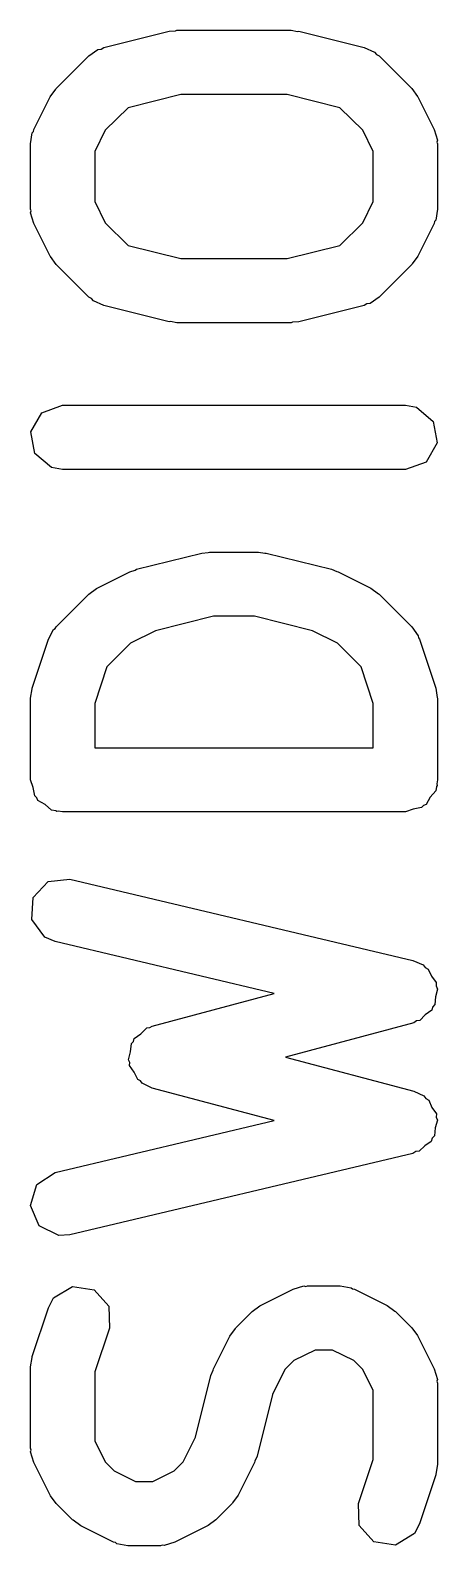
# Model space of a CAD drawing. Extents: x 1.56 to 6.71, y -4.88 to -0.81.
# Drawn here: x 3.0037 to 3.0412, y -1.7784 to -1.639 of the extents above; entities that cross this region are included whole.
import ezdxf

# ---------------------------------------------------------------- set-up
doc = ezdxf.new("R2010")
doc.units = 0
doc.header["$MEASUREMENT"] = 0
doc.layers.add('BLACK', color=7, linetype='CONTINUOUS')

msp = doc.modelspace()

# ---------------------------------------------------------------- linework, layer by layer
at = {"layer": 'BLACK', "linetype": 'CONTINUOUS'}
for p, q in [((3.01048, -1.64055), (3.01648, -1.63906)), ((3.01648, -1.63906), (3.01707, -1.63901)), ((3.01707, -1.63901), (3.0172, -1.63897)), ((3.0172, -1.63897), (3.02769, -1.63897)), ((3.02769, -1.63897), (3.02827, -1.63907)), ((3.02827, -1.63907), (3.02841, -1.63906)), ((3.02841, -1.63906), (3.03441, -1.64055)), ((3.01024, -1.64072), (3.01048, -1.64055)), ((3.03441, -1.64055), (3.03535, -1.64097)), ((3.00611, -1.64433), (3.00911, -1.64133)), ((3.00911, -1.64133), (3.00995, -1.64074)), ((3.00995, -1.64074), (3.01024, -1.64072)), ((3.03535, -1.64097), (3.03552, -1.64121)), ((3.03552, -1.64121), (3.03578, -1.64133)), ((3.03578, -1.64133), (3.03878, -1.64433)), ((3.00556, -1.6451), (3.00608, -1.64439)), ((3.00608, -1.64439), (3.00611, -1.64433)), ((3.03878, -1.64433), (3.03929, -1.64505)), ((3.00406, -1.6481), (3.00556, -1.6451)), ((3.01271, -1.64609), (3.01062, -1.64817)), ((3.01756, -1.64487), (3.01271, -1.64609)), ((3.02733, -1.64487), (3.01756, -1.64487)), ((3.03218, -1.64609), (3.02733, -1.64487)), ((3.03427, -1.64817), (3.03218, -1.64609)), ((3.03929, -1.64505), (3.03933, -1.6451)), ((3.03933, -1.6451), (3.04083, -1.6481)), ((3.00374, -1.64942), (3.00392, -1.64841)), ((3.00392, -1.64841), (3.00404, -1.64827)), ((3.00404, -1.64827), (3.00406, -1.6481)), ((3.01062, -1.64817), (3.00965, -1.65012)), ((3.03524, -1.65012), (3.03427, -1.64817)), ((3.04083, -1.6481), (3.04113, -1.64908)), ((3.00374, -1.65542), (3.00374, -1.64942)), ((3.00965, -1.65012), (3.00965, -1.65472)), ((3.03524, -1.65472), (3.03524, -1.65012)), ((3.04113, -1.64908), (3.04109, -1.64925)), ((3.04109, -1.64925), (3.04115, -1.64942)), ((3.04115, -1.64942), (3.04115, -1.65542)), ((3.0038, -1.65558), (3.00374, -1.65542)), ((3.00376, -1.65576), (3.0038, -1.65558)), ((3.00406, -1.65674), (3.00376, -1.65576)), ((3.00965, -1.65472), (3.01062, -1.65667)), ((3.03427, -1.65667), (3.03524, -1.65472)), ((3.04115, -1.65542), (3.04097, -1.65643)), ((3.00556, -1.65974), (3.00406, -1.65674)), ((3.01062, -1.65667), (3.01271, -1.65875)), ((3.03218, -1.65875), (3.03427, -1.65667)), ((3.04083, -1.65674), (3.03933, -1.65974)), ((3.04085, -1.65656), (3.04083, -1.65674)), ((3.04097, -1.65643), (3.04085, -1.65656)), ((3.0056, -1.65978), (3.00556, -1.65974)), ((3.00611, -1.66051), (3.0056, -1.65978)), ((3.01271, -1.65875), (3.01756, -1.65996)), ((3.01756, -1.65996), (3.02733, -1.65996)), ((3.02733, -1.65996), (3.03218, -1.65875)), ((3.03933, -1.65974), (3.03881, -1.66045)), ((3.00911, -1.66351), (3.00611, -1.66051)), ((3.03878, -1.66051), (3.03578, -1.66351)), ((3.03881, -1.66045), (3.03878, -1.66051)), ((3.00937, -1.66363), (3.00911, -1.66351)), ((3.00954, -1.66386), (3.00937, -1.66363)), ((3.01048, -1.66428), (3.00954, -1.66386)), ((3.01648, -1.66578), (3.01048, -1.66428)), ((3.03441, -1.66428), (3.02841, -1.66578)), ((3.03465, -1.66412), (3.03441, -1.66428)), ((3.03494, -1.66409), (3.03465, -1.66412)), ((3.03578, -1.66351), (3.03494, -1.66409)), ((3.01661, -1.66577), (3.01648, -1.66578)), ((3.0172, -1.66587), (3.01661, -1.66577)), ((3.02769, -1.66587), (3.0172, -1.66587)), ((3.02782, -1.66582), (3.02769, -1.66587)), ((3.02841, -1.66578), (3.02782, -1.66582)), ((3.0048, -1.67415), (3.0067, -1.67346)), ((3.0067, -1.67346), (3.03819, -1.67346)), ((3.03819, -1.67346), (3.0392, -1.67364)), ((3.0392, -1.67364), (3.04075, -1.67494)), ((3.00379, -1.6759), (3.0048, -1.67415)), ((3.04075, -1.67494), (3.0411, -1.67693)), ((3.00414, -1.67789), (3.00379, -1.6759)), ((3.00569, -1.67919), (3.00414, -1.67789)), ((3.0411, -1.67693), (3.04009, -1.67868)), ((3.0067, -1.67937), (3.00569, -1.67919)), ((3.03819, -1.67937), (3.0067, -1.67937)), ((3.04009, -1.67868), (3.03819, -1.67937)), ((3.01348, -1.68855), (3.01948, -1.68705)), ((3.01948, -1.68705), (3.02007, -1.68701)), ((3.02007, -1.68701), (3.02019, -1.68696)), ((3.02019, -1.68696), (3.02469, -1.68696)), ((3.02469, -1.68696), (3.02527, -1.68706)), ((3.02527, -1.68706), (3.02541, -1.68705)), ((3.02541, -1.68705), (3.03141, -1.68855)), ((3.00988, -1.69027), (3.01288, -1.68877)), ((3.01288, -1.68877), (3.01336, -1.68863)), ((3.01336, -1.68863), (3.01348, -1.68855)), ((3.03141, -1.68855), (3.03188, -1.68876)), ((3.03188, -1.68876), (3.03201, -1.68877)), ((3.03201, -1.68877), (3.03501, -1.69027)), ((3.00911, -1.69083), (3.00983, -1.69032)), ((3.00983, -1.69032), (3.00988, -1.69027)), ((3.03501, -1.69027), (3.03572, -1.6908)), ((3.03572, -1.6908), (3.03578, -1.69083)), ((3.00611, -1.69383), (3.00911, -1.69083)), ((3.03578, -1.69083), (3.03878, -1.69383)), ((3.02056, -1.69287), (3.01523, -1.6942)), ((3.02433, -1.69287), (3.02056, -1.69287)), ((3.02966, -1.6942), (3.02433, -1.69287)), ((3.0039, -1.69948), (3.0054, -1.69498)), ((3.0054, -1.69498), (3.00588, -1.69408)), ((3.00588, -1.69408), (3.00603, -1.69398)), ((3.00603, -1.69398), (3.00611, -1.69383)), ((3.01523, -1.6942), (3.01295, -1.69534)), ((3.03194, -1.69534), (3.02966, -1.6942)), ((3.03878, -1.69383), (3.03937, -1.69467)), ((3.03937, -1.69467), (3.03938, -1.69484)), ((3.03938, -1.69484), (3.03949, -1.69498)), ((3.03949, -1.69498), (3.04099, -1.69948)), ((3.01295, -1.69534), (3.01078, -1.69751)), ((3.03411, -1.69751), (3.03194, -1.69534)), ((3.01078, -1.69751), (3.00965, -1.70089)), ((3.03524, -1.70089), (3.03411, -1.69751)), ((3.00374, -1.70041), (3.0039, -1.69954)), ((3.00374, -1.70791), (3.00374, -1.70041)), ((3.0039, -1.69954), (3.0039, -1.69948)), ((3.04099, -1.69948), (3.04112, -1.70035)), ((3.04112, -1.70035), (3.04115, -1.70041)), ((3.04115, -1.70041), (3.04115, -1.70791)), ((3.00965, -1.70089), (3.00965, -1.70496)), ((3.03524, -1.70496), (3.03524, -1.70089)), ((3.00965, -1.70496), (3.03524, -1.70496)), ((3.00401, -1.70863), (3.00374, -1.70791)), ((3.00414, -1.70939), (3.00401, -1.70863)), ((3.04097, -1.70892), (3.04047, -1.70951)), ((3.04103, -1.70854), (3.04097, -1.70892)), ((3.0411, -1.70842), (3.04103, -1.70854)), ((3.04115, -1.70791), (3.04108, -1.70829)), ((3.04108, -1.70829), (3.0411, -1.70842)), ((3.00434, -1.70956), (3.00414, -1.70939)), ((3.00443, -1.70981), (3.00434, -1.70956)), ((3.0051, -1.71019), (3.00443, -1.70981)), ((3.00569, -1.71069), (3.0051, -1.71019)), ((3.03984, -1.71026), (3.03967, -1.71047)), ((3.04009, -1.71017), (3.03984, -1.71026)), ((3.04047, -1.70951), (3.04009, -1.71017)), ((3.00607, -1.71075), (3.00569, -1.71069)), ((3.00618, -1.71082), (3.00607, -1.71075)), ((3.00631, -1.7108), (3.00618, -1.71082)), ((3.0067, -1.71086), (3.00631, -1.7108)), ((3.03819, -1.71086), (3.0067, -1.71086)), ((3.03891, -1.7106), (3.03819, -1.71086)), ((3.03967, -1.71047), (3.03891, -1.7106)), ((3.00399, -1.71874), (3.00537, -1.71727)), ((3.00537, -1.71727), (3.00738, -1.71704)), ((3.00738, -1.71704), (3.03888, -1.72454)), ((3.00387, -1.72075), (3.00399, -1.71874)), ((3.00507, -1.72238), (3.00387, -1.72075)), ((3.00601, -1.72278), (3.00507, -1.72238)), ((3.02613, -1.72757), (3.00601, -1.72278)), ((3.03888, -1.72454), (3.03982, -1.72494)), ((3.03982, -1.72494), (3.04, -1.72519)), ((3.04, -1.72519), (3.04028, -1.72532)), ((3.04028, -1.72532), (3.04059, -1.72598)), ((3.04059, -1.72598), (3.04102, -1.72657)), ((3.04102, -1.72657), (3.041, -1.72687)), ((3.041, -1.72687), (3.04113, -1.72716)), ((3.01493, -1.73056), (3.02613, -1.72757)), ((3.04095, -1.72786), (3.0409, -1.72858)), ((3.04113, -1.72716), (3.04095, -1.72786)), ((3.04001, -1.72952), (3.03952, -1.73005)), ((3.04061, -1.72911), (3.04001, -1.72952)), ((3.04069, -1.72881), (3.04061, -1.72911)), ((3.0409, -1.72858), (3.04069, -1.72881)), ((3.0139, -1.73127), (3.01444, -1.73073)), ((3.01444, -1.73073), (3.01471, -1.73071)), ((3.01471, -1.73071), (3.01493, -1.73056)), ((3.03895, -1.73026), (3.02716, -1.73341)), ((3.03921, -1.73008), (3.03895, -1.73026)), ((3.03952, -1.73005), (3.03921, -1.73008)), ((3.01295, -1.73292), (3.01302, -1.73216)), ((3.01302, -1.73216), (3.01321, -1.73197)), ((3.01321, -1.73197), (3.01328, -1.73171)), ((3.01328, -1.73171), (3.0139, -1.73127)), ((3.01275, -1.73366), (3.01295, -1.73292)), ((3.01287, -1.73391), (3.01275, -1.73366)), ((3.01284, -1.73418), (3.01287, -1.73391)), ((3.02716, -1.73341), (3.03895, -1.73655)), ((3.01328, -1.7348), (3.01284, -1.73418)), ((3.01361, -1.73549), (3.01328, -1.7348)), ((3.01385, -1.73561), (3.01361, -1.73549)), ((3.014, -1.73583), (3.01385, -1.73561)), ((3.01493, -1.73626), (3.014, -1.73583)), ((3.02613, -1.73925), (3.01493, -1.73626)), ((3.03895, -1.73655), (3.03988, -1.73699)), ((3.03988, -1.73699), (3.04006, -1.73724)), ((3.04006, -1.73724), (3.04034, -1.73738)), ((3.04034, -1.73738), (3.04063, -1.73805)), ((3.04063, -1.73805), (3.04104, -1.73864)), ((3.00601, -1.74403), (3.02613, -1.73925)), ((3.04114, -1.73923), (3.04093, -1.73993)), ((3.04104, -1.73864), (3.04102, -1.73895)), ((3.04102, -1.73895), (3.04114, -1.73923)), ((3.04065, -1.74087), (3.04056, -1.74117)), ((3.04087, -1.74065), (3.04065, -1.74087)), ((3.04093, -1.73993), (3.04087, -1.74065)), ((3.03888, -1.74228), (3.00738, -1.74978)), ((3.03914, -1.74211), (3.03888, -1.74228)), ((3.03944, -1.74208), (3.03914, -1.74211)), ((3.03996, -1.74157), (3.03944, -1.74208)), ((3.04056, -1.74117), (3.03996, -1.74157)), ((3.00375, -1.74708), (3.00433, -1.74515)), ((3.00433, -1.74515), (3.00601, -1.74403)), ((3.00455, -1.74894), (3.00375, -1.74708)), ((3.00636, -1.74984), (3.00455, -1.74894)), ((3.00738, -1.74978), (3.00636, -1.74984)), ((3.00588, -1.75557), (3.0076, -1.75451)), ((3.0076, -1.75451), (3.0096, -1.75481)), ((3.0096, -1.75481), (3.01094, -1.75632)), ((3.02487, -1.75626), (3.02787, -1.75476)), ((3.02787, -1.75476), (3.02886, -1.75447)), ((3.02886, -1.75447), (3.02903, -1.75451)), ((3.02903, -1.75451), (3.02919, -1.75445)), ((3.02919, -1.75445), (3.03219, -1.75445)), ((3.03219, -1.75445), (3.0332, -1.75463)), ((3.0332, -1.75463), (3.03334, -1.75474)), ((3.03334, -1.75474), (3.03351, -1.75476)), ((3.03351, -1.75476), (3.03651, -1.75626)), ((3.0054, -1.75647), (3.00588, -1.75557)), ((3.02411, -1.75682), (3.02483, -1.75631)), ((3.02483, -1.75631), (3.02487, -1.75626)), ((3.03651, -1.75626), (3.03722, -1.75679)), ((3.0039, -1.76097), (3.0054, -1.75647)), ((3.01094, -1.75632), (3.011, -1.75834)), ((3.02261, -1.75832), (3.02411, -1.75682)), ((3.03722, -1.75679), (3.03728, -1.75682)), ((3.03728, -1.75682), (3.03878, -1.75832)), ((3.011, -1.75834), (3.00965, -1.76238)), ((3.02055, -1.76208), (3.02205, -1.75908)), ((3.02205, -1.75908), (3.02258, -1.75838)), ((3.02258, -1.75838), (3.02261, -1.75832)), ((3.03878, -1.75832), (3.03929, -1.75904)), ((3.03929, -1.75904), (3.03933, -1.75908)), ((3.03933, -1.75908), (3.04083, -1.76208)), ((3.02989, -1.76036), (3.02794, -1.76133)), ((3.0315, -1.76036), (3.02989, -1.76036)), ((3.03344, -1.76133), (3.0315, -1.76036)), ((3.00374, -1.7619), (3.0039, -1.76104)), ((3.0039, -1.76104), (3.0039, -1.76097)), ((3.02794, -1.76133), (3.02712, -1.76215)), ((3.03427, -1.76215), (3.03344, -1.76133)), ((3.00374, -1.7694), (3.00374, -1.7619)), ((3.00965, -1.76238), (3.00965, -1.76871)), ((3.01891, -1.76837), (3.02033, -1.76269)), ((3.02033, -1.76269), (3.02054, -1.76222)), ((3.02054, -1.76222), (3.02055, -1.76208)), ((3.02712, -1.76215), (3.02598, -1.76444)), ((3.03524, -1.7641), (3.03427, -1.76215)), ((3.04083, -1.76208), (3.04113, -1.76307)), ((3.04113, -1.76307), (3.04109, -1.76324)), ((3.04109, -1.76324), (3.04115, -1.7634)), ((3.02598, -1.76444), (3.02456, -1.77012)), ((3.03524, -1.77042), (3.03524, -1.7641)), ((3.04115, -1.7634), (3.04115, -1.7709)), ((3.00965, -1.76871), (3.01062, -1.77065)), ((3.01777, -1.77065), (3.01891, -1.76837)), ((3.0038, -1.76957), (3.00374, -1.7694)), ((3.00376, -1.76974), (3.0038, -1.76957)), ((3.00406, -1.77072), (3.00376, -1.76974)), ((3.02456, -1.77012), (3.02435, -1.77059)), ((3.00556, -1.77372), (3.00406, -1.77072)), ((3.01062, -1.77065), (3.01145, -1.77148)), ((3.01145, -1.77148), (3.01339, -1.77245)), ((3.015, -1.77245), (3.01695, -1.77148)), ((3.01695, -1.77148), (3.01777, -1.77065)), ((3.02434, -1.77072), (3.02284, -1.77372)), ((3.02435, -1.77059), (3.02434, -1.77072)), ((3.03389, -1.77447), (3.03524, -1.77042)), ((3.04115, -1.7709), (3.04099, -1.77177)), ((3.01339, -1.77245), (3.015, -1.77245)), ((3.04099, -1.77184), (3.03949, -1.77634)), ((3.04099, -1.77177), (3.04099, -1.77184)), ((3.0056, -1.77377), (3.00556, -1.77372)), ((3.00611, -1.77449), (3.0056, -1.77377)), ((3.02231, -1.77443), (3.02228, -1.77449)), ((3.02284, -1.77372), (3.02231, -1.77443)), ((3.00761, -1.77599), (3.00611, -1.77449)), ((3.02228, -1.77449), (3.02078, -1.77599)), ((3.03395, -1.77649), (3.03389, -1.77447)), ((3.00767, -1.77602), (3.00761, -1.77599)), ((3.00838, -1.77654), (3.00767, -1.77602)), ((3.01138, -1.77804), (3.00838, -1.77654)), ((3.02002, -1.77654), (3.01702, -1.77804)), ((3.02006, -1.7765), (3.02002, -1.77654)), ((3.02078, -1.77599), (3.02006, -1.7765)), ((3.03529, -1.778), (3.03395, -1.77649)), ((3.03949, -1.77634), (3.03901, -1.77724)), ((3.01155, -1.77806), (3.01138, -1.77804)), ((3.01169, -1.77818), (3.01155, -1.77806)), ((3.0127, -1.77836), (3.01169, -1.77818)), ((3.0157, -1.77836), (3.0127, -1.77836)), ((3.01586, -1.7783), (3.0157, -1.77836)), ((3.01603, -1.77834), (3.01586, -1.7783)), ((3.01702, -1.77804), (3.01603, -1.77834)), ((3.03728, -1.7783), (3.03529, -1.778)), ((3.03901, -1.77724), (3.03728, -1.7783))]:
    msp.add_line(p, q, dxfattribs=at)

doc.saveas('drawing.dxf')
